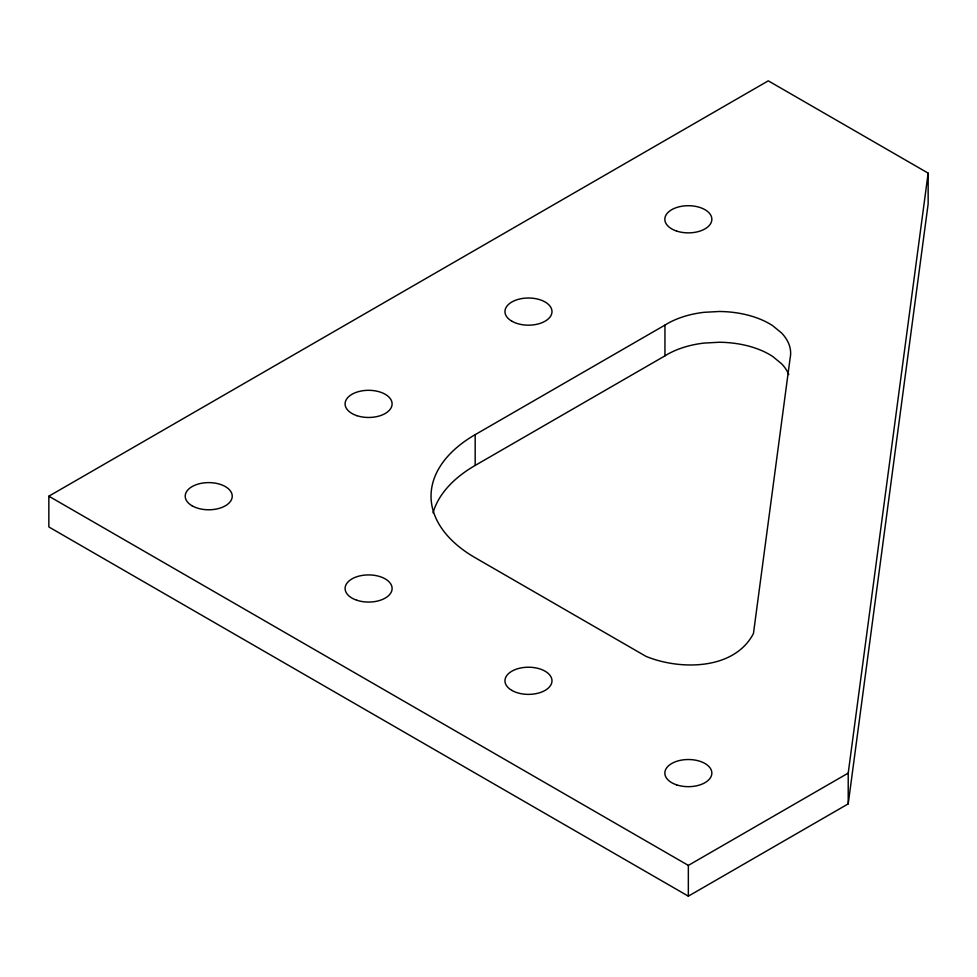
<?xml version="1.0" encoding="UTF-8"?>
<svg xmlns="http://www.w3.org/2000/svg" width="977" height="977" viewBox="0 0 977 977"><rect width="100%" height="100%" fill="white"/><g stroke="black" fill="none" stroke-linecap="round" stroke-linejoin="round"><path stroke-width="1.47" d="M848.219 803.863L848.219 773.1L928.15 173.137L768.276 80.835L48.85 496.194L48.85 526.957L688.345 896.165L848.219 803.863L928.15 203.9L928.15 173.137M475.176 434.655L664.946 325.097A72.286 41.73 0 0 1 703.977 312.322L719.096 311.492A72.286 41.73 0 0 1 772.746 325.732L781.49 332.901A72.286 41.73 0 0 1 790.1 358.327L753.462 633.475C734.313 670.332 679.919 670.295 646.066 656.41L475.176 557.72A150.727 87.026 0 0 1 475.176 434.655L475.176 465.431A150.727 87.026 0 0 0 433.043 512.791M475.176 465.431L664.946 355.86A72.286 41.73 0 0 1 703.977 343.086L719.096 342.255A72.286 41.73 0 0 1 772.746 356.507L781.49 363.676A72.286 41.73 0 0 1 788.769 374.557M48.85 496.194L688.345 865.402L848.219 773.1M688.345 865.402L688.345 896.165M664.946 325.097L664.946 355.86M676.585 784.849A23.509 13.58 0 0 0 711.854 773.1A23.509 13.58 0 0 0 676.585 761.339A23.509 13.58 0 0 0 676.585 784.849M676.585 231.048A23.509 13.58 0 0 0 711.854 219.288A23.509 13.58 0 0 0 676.585 207.527A23.509 13.58 0 0 0 676.585 231.048M511.838 690.397A23.509 13.58 0 0 0 551.187 684.303A23.509 13.58 0 0 0 522.377 667.682A23.509 13.58 0 0 0 511.838 690.397M192.09 505.793A23.509 13.58 0 0 0 231.439 499.711A23.509 13.58 0 0 0 202.642 483.078A23.509 13.58 0 0 0 192.09 505.793M511.838 321.189A23.509 13.58 0 0 0 551.187 315.107A23.509 13.58 0 0 0 522.377 298.474A23.509 13.58 0 0 0 511.838 321.189M356.837 415.652A23.509 13.58 0 0 0 392.107 403.892A23.509 13.58 0 0 0 356.837 392.131A23.509 13.58 0 0 0 356.837 415.652M356.837 600.244A23.509 13.58 0 0 0 392.107 588.496A23.509 13.58 0 0 0 356.837 576.735A23.509 13.58 0 0 0 356.837 600.244"/></g></svg>
